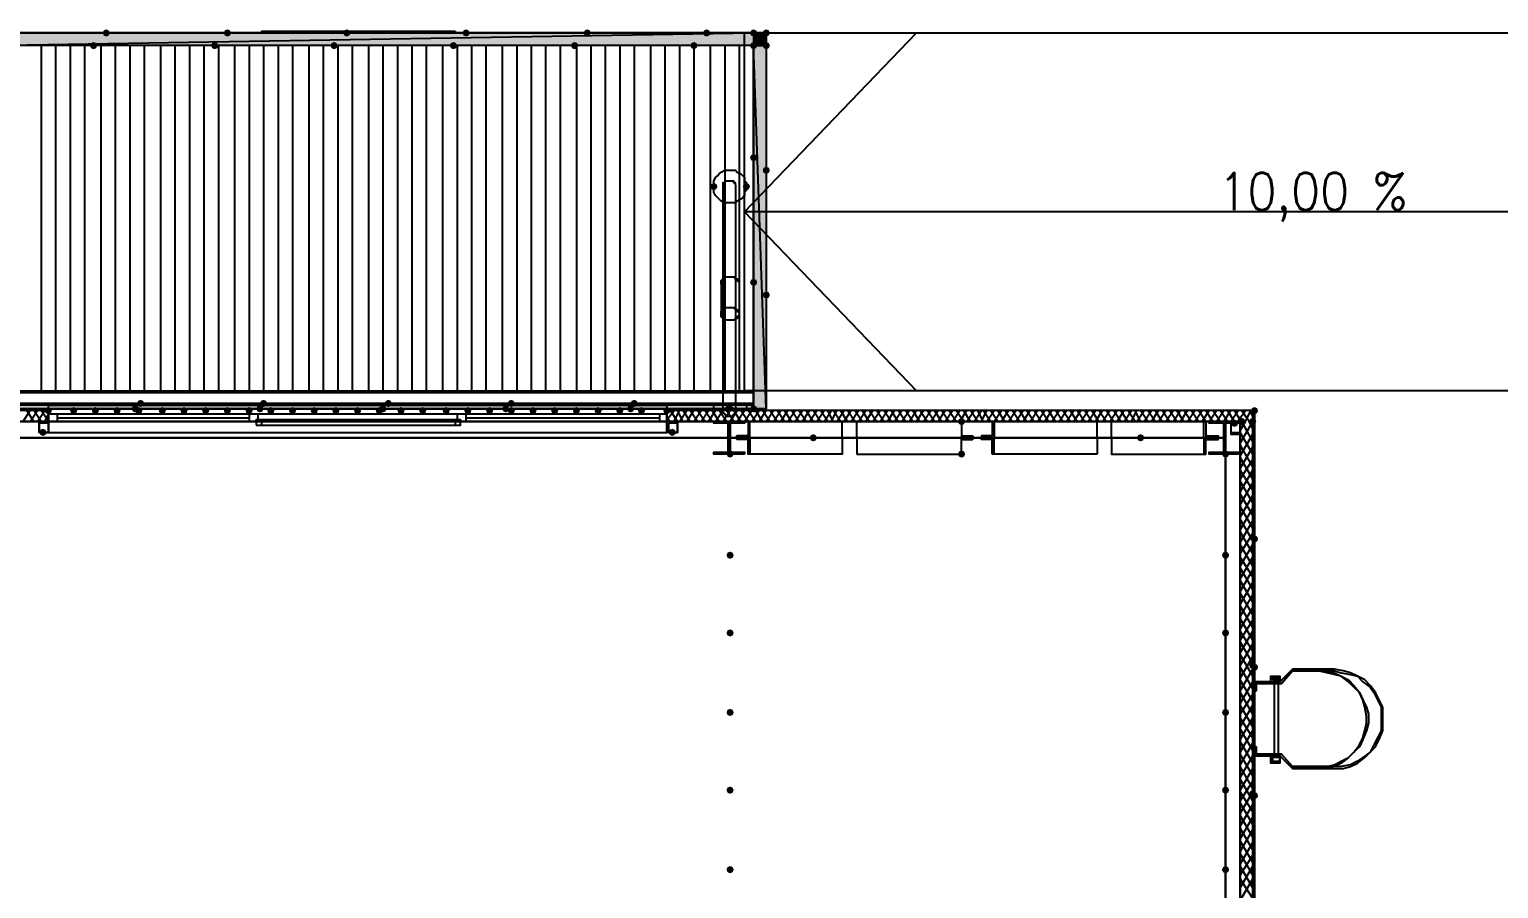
# Model space of a CAD drawing. Header units: millimetres. Extents: x 0 to 420, y 0 to 297.
# Drawn here: x 365.02 to 399.41, y 209.87 to 230 of the extents above; entities that cross this region are included whole.
import ezdxf

# ---------------------------------------------------------------- set-up
doc = ezdxf.new("R2010")
doc.units = ezdxf.units.MM
doc.layers.get('0').update_dxf_attribs({"linetype": 'CONTINUOUS'})
doc.styles.get("Standard").update_dxf_attribs({"font": 'STANDARD'})

msp = doc.modelspace()

# ---------------------------------------------------------------- hatches: boundary and pattern name
at = {"true_color": 0x000007}
h = msp.add_hatch(color=0, dxfattribs=at)
h.paths.add_polyline_path([(381.973667, 229.616), (364.024333, 229.616), (381.973667, 229.912333)], flags=0)
h.paths.add_polyline_path([(364.024333, 229.616), (381.973667, 229.912333), (364.024333, 229.912333)], flags=0)
at = {"true_color": 0x0000fe}
for points in [[(366.903, 229.912333), (366.878129, 229.852537), (366.818333, 229.827667), (366.758537, 229.852537), (366.733667, 229.912333), (366.758537, 229.972129), (366.818333, 229.997), (366.878129, 229.972129)], [(369.739333, 229.912333), (369.714462, 229.852537), (369.654667, 229.827667), (369.594871, 229.852537), (369.57, 229.912333), (369.594871, 229.972129), (369.654667, 229.997), (369.714462, 229.972129)], [(372.533333, 229.912333), (372.508462, 229.852537), (372.448667, 229.827667), (372.388871, 229.852537), (372.364, 229.912333), (372.388871, 229.972129), (372.448667, 229.997), (372.508462, 229.972129)], [(375.327333, 229.912333), (375.302462, 229.852537), (375.242667, 229.827667), (375.182871, 229.852537), (375.158, 229.912333), (375.182871, 229.972129), (375.242667, 229.997), (375.302462, 229.972129)], [(378.163667, 229.912333), (378.138796, 229.852537), (378.079, 229.827667), (378.019204, 229.852537), (377.994333, 229.912333), (378.019204, 229.972129), (378.079, 229.997), (378.138796, 229.972129)], [(380.957667, 229.912333), (380.932796, 229.852537), (380.873, 229.827667), (380.813204, 229.852537), (380.788333, 229.912333), (380.813204, 229.972129), (380.873, 229.997), (380.932796, 229.972129)], [(382.058333, 229.912333), (382.033462, 229.852537), (381.973667, 229.827667), (381.913871, 229.852537), (381.889, 229.912333), (381.913871, 229.972129), (381.973667, 229.997), (382.033462, 229.972129)], [(382.354667, 229.912333), (382.329796, 229.852537), (382.27, 229.827667), (382.210204, 229.852537), (382.185333, 229.912333), (382.210204, 229.972129), (382.27, 229.997), (382.329796, 229.972129)], [(382.354667, 229.912333), (382.329796, 229.852537), (382.27, 229.827667), (382.210204, 229.852537), (382.185333, 229.912333), (382.210204, 229.972129), (382.27, 229.997), (382.329796, 229.972129)], [(366.606667, 229.616), (366.581796, 229.556204), (366.522, 229.531333), (366.462204, 229.556204), (366.437333, 229.616), (366.462204, 229.675796), (366.522, 229.700667), (366.581796, 229.675796)], [(369.443, 229.616), (369.418129, 229.556204), (369.358333, 229.531333), (369.298537, 229.556204), (369.273667, 229.616), (369.298537, 229.675796), (369.358333, 229.700667), (369.418129, 229.675796)], [(372.237, 229.616), (372.212129, 229.556204), (372.152333, 229.531333), (372.092538, 229.556204), (372.067667, 229.616), (372.092537, 229.675796), (372.152333, 229.700667), (372.212129, 229.675796)], [(375.031, 229.616), (375.006129, 229.556204), (374.946333, 229.531333), (374.886537, 229.556204), (374.861667, 229.616), (374.886537, 229.675796), (374.946333, 229.700667), (375.006129, 229.675796)], [(377.867333, 229.616), (377.842462, 229.556204), (377.782667, 229.531333), (377.722871, 229.556204), (377.698, 229.616), (377.722871, 229.675796), (377.782667, 229.700667), (377.842462, 229.675796)], [(380.661333, 229.616), (380.636462, 229.556204), (380.576667, 229.531333), (380.516871, 229.556204), (380.492, 229.616), (380.516871, 229.675796), (380.576667, 229.700667), (380.636462, 229.675796)], [(382.058333, 229.616), (382.033462, 229.556204), (381.973667, 229.531333), (381.913871, 229.556204), (381.889, 229.616), (381.913871, 229.675796), (381.973667, 229.700667), (382.033462, 229.675796)], [(382.058333, 229.616), (382.033462, 229.556204), (381.973667, 229.531333), (381.913871, 229.556204), (381.889, 229.616), (381.913871, 229.675796), (381.973667, 229.700667), (382.033462, 229.675796)], [(382.058333, 229.616), (382.033462, 229.556204), (381.973667, 229.531333), (381.913871, 229.556204), (381.889, 229.616), (381.913871, 229.675796), (381.973667, 229.700667), (382.033462, 229.675796)], [(382.354667, 229.616), (382.329796, 229.556204), (382.27, 229.531333), (382.210204, 229.556204), (382.185333, 229.616), (382.210204, 229.675796), (382.27, 229.700667), (382.329796, 229.675796)], [(382.354667, 229.616), (382.329796, 229.556204), (382.27, 229.531333), (382.210204, 229.556204), (382.185333, 229.616), (382.210204, 229.675796), (382.27, 229.700667), (382.329796, 229.675796)], [(382.354667, 229.616), (382.329796, 229.556204), (382.27, 229.531333), (382.210204, 229.556204), (382.185333, 229.616), (382.210204, 229.675796), (382.27, 229.700667), (382.329796, 229.675796)], [(382.058333, 226.991333), (382.033462, 226.931537), (381.973667, 226.906667), (381.913871, 226.931537), (381.889, 226.991333), (381.913871, 227.051129), (381.973667, 227.076), (382.033462, 227.051129)], [(382.354667, 226.695), (382.329796, 226.635204), (382.27, 226.610333), (382.210204, 226.635204), (382.185333, 226.695), (382.210204, 226.754796), (382.27, 226.779667), (382.329796, 226.754796)], [(382.058333, 224.070333), (382.033462, 224.010537), (381.973667, 223.985667), (381.913871, 224.010537), (381.889, 224.070333), (381.913871, 224.130129), (381.973667, 224.155), (382.033462, 224.130129)], [(382.354667, 223.774), (382.329796, 223.714204), (382.27, 223.689333), (382.210204, 223.714204), (382.185333, 223.774), (382.210204, 223.833796), (382.27, 223.858667), (382.329796, 223.833796)], [(367.580333, 221.107), (367.555462, 221.047204), (367.495667, 221.022333), (367.435871, 221.047204), (367.411, 221.107), (367.435871, 221.166796), (367.495667, 221.191667), (367.555462, 221.166796)], [(367.580333, 221.107), (367.555462, 221.047204), (367.495667, 221.022333), (367.435871, 221.047204), (367.411, 221.107), (367.435871, 221.166796), (367.495667, 221.191667), (367.555462, 221.166796)], [(367.580333, 221.107), (367.555462, 221.047204), (367.495667, 221.022333), (367.435871, 221.047204), (367.411, 221.107), (367.435871, 221.166796), (367.495667, 221.191667), (367.555462, 221.166796)], [(367.707333, 221.234), (367.682462, 221.174204), (367.622667, 221.149333), (367.562871, 221.174204), (367.538, 221.234), (367.562871, 221.293796), (367.622667, 221.318667), (367.682462, 221.293796)], [(370.501333, 221.107), (370.476462, 221.047204), (370.416667, 221.022333), (370.356871, 221.047204), (370.332, 221.107), (370.356871, 221.166796), (370.416667, 221.191667), (370.476462, 221.166796)], [(370.501333, 221.107), (370.476462, 221.047204), (370.416667, 221.022333), (370.356871, 221.047204), (370.332, 221.107), (370.356871, 221.166796), (370.416667, 221.191667), (370.476462, 221.166796)], [(370.501333, 221.107), (370.476462, 221.047204), (370.416667, 221.022333), (370.356871, 221.047204), (370.332, 221.107), (370.356871, 221.166796), (370.416667, 221.191667), (370.476462, 221.166796)], [(370.586, 221.234), (370.561129, 221.174204), (370.501333, 221.149333), (370.441537, 221.174204), (370.416667, 221.234), (370.441537, 221.293796), (370.501333, 221.318667), (370.561129, 221.293796)], [(373.38, 221.107), (373.355129, 221.047204), (373.295333, 221.022333), (373.235537, 221.047204), (373.210667, 221.107), (373.235537, 221.166796), (373.295333, 221.191667), (373.355129, 221.166796)], [(373.38, 221.107), (373.355129, 221.047204), (373.295333, 221.022333), (373.235537, 221.047204), (373.210667, 221.107), (373.235537, 221.166796), (373.295333, 221.191667), (373.355129, 221.166796)], [(373.38, 221.107), (373.355129, 221.047204), (373.295333, 221.022333), (373.235537, 221.047204), (373.210667, 221.107), (373.235537, 221.166796), (373.295333, 221.191667), (373.355129, 221.166796)], [(373.507, 221.234), (373.482129, 221.174204), (373.422333, 221.149333), (373.362538, 221.174204), (373.337667, 221.234), (373.362537, 221.293796), (373.422333, 221.318667), (373.482129, 221.293796)], [(376.258667, 221.107), (376.233796, 221.047204), (376.174, 221.022333), (376.114204, 221.047204), (376.089333, 221.107), (376.114204, 221.166796), (376.174, 221.191667), (376.233796, 221.166796)], [(376.258667, 221.107), (376.233796, 221.047204), (376.174, 221.022333), (376.114204, 221.047204), (376.089333, 221.107), (376.114204, 221.166796), (376.174, 221.191667), (376.233796, 221.166796)], [(376.258667, 221.107), (376.233796, 221.047204), (376.174, 221.022333), (376.114204, 221.047204), (376.089333, 221.107), (376.114204, 221.166796), (376.174, 221.191667), (376.233796, 221.166796)], [(376.385667, 221.234), (376.360796, 221.174204), (376.301, 221.149333), (376.241204, 221.174204), (376.216333, 221.234), (376.241204, 221.293796), (376.301, 221.318667), (376.360796, 221.293796)], [(379.179667, 221.107), (379.154796, 221.047204), (379.095, 221.022333), (379.035204, 221.047204), (379.010333, 221.107), (379.035204, 221.166796), (379.095, 221.191667), (379.154796, 221.166796)], [(379.179667, 221.107), (379.154796, 221.047204), (379.095, 221.022333), (379.035204, 221.047204), (379.010333, 221.107), (379.035204, 221.166796), (379.095, 221.191667), (379.154796, 221.166796)], [(379.179667, 221.107), (379.154796, 221.047204), (379.095, 221.022333), (379.035204, 221.047204), (379.010333, 221.107), (379.035204, 221.166796), (379.095, 221.191667), (379.154796, 221.166796)], [(379.264333, 221.234), (379.239462, 221.174204), (379.179667, 221.149333), (379.119871, 221.174204), (379.095, 221.234), (379.119871, 221.293796), (379.179667, 221.318667), (379.239462, 221.293796)], [(382.058333, 221.107), (382.033462, 221.047204), (381.973667, 221.022333), (381.913871, 221.047204), (381.889, 221.107), (381.913871, 221.166796), (381.973667, 221.191667), (382.033462, 221.166796)], [(382.058333, 221.107), (382.033462, 221.047204), (381.973667, 221.022333), (381.913871, 221.047204), (381.889, 221.107), (381.913871, 221.166796), (381.973667, 221.191667), (382.033462, 221.166796)], [(382.058333, 221.107), (382.033462, 221.047204), (381.973667, 221.022333), (381.913871, 221.047204), (381.889, 221.107), (381.913871, 221.166796), (381.973667, 221.191667), (382.033462, 221.166796)], [(382.058333, 221.107), (382.033462, 221.047204), (381.973667, 221.022333), (381.913871, 221.047204), (381.889, 221.107), (381.913871, 221.166796), (381.973667, 221.191667), (382.033462, 221.166796)], [(393.784667, 221.064667), (393.759796, 221.004871), (393.7, 220.98), (393.640204, 221.004871), (393.615333, 221.064667), (393.640204, 221.124462), (393.7, 221.149333), (393.759796, 221.124463)], [(393.742333, 218.101333), (393.717462, 218.041537), (393.657667, 218.016667), (393.597871, 218.041537), (393.573, 218.101333), (393.597871, 218.161129), (393.657667, 218.186), (393.717462, 218.161129)], [(393.784667, 218.059), (393.759796, 217.999204), (393.7, 217.974333), (393.640204, 217.999204), (393.615333, 218.059), (393.640204, 218.118796), (393.7, 218.143667), (393.759796, 218.118796)], [(393.742333, 215.095667), (393.717462, 215.035871), (393.657667, 215.011), (393.597871, 215.035871), (393.573, 215.095667), (393.597871, 215.155462), (393.657667, 215.180333), (393.717462, 215.155463)], [(393.784667, 215.053333), (393.759796, 214.993538), (393.7, 214.968667), (393.640204, 214.993538), (393.615333, 215.053333), (393.640204, 215.113129), (393.7, 215.138), (393.759796, 215.113129)], [(393.742333, 212.09), (393.717462, 212.030204), (393.657667, 212.005333), (393.597871, 212.030204), (393.573, 212.09), (393.597871, 212.149796), (393.657667, 212.174667), (393.717462, 212.149796)], [(393.784667, 212.047667), (393.759796, 211.987871), (393.7, 211.963), (393.640204, 211.987871), (393.615333, 212.047667), (393.640204, 212.107462), (393.7, 212.132333), (393.759796, 212.107463)]]:
    msp.add_hatch(color=0, dxfattribs=at).paths.add_polyline_path(points, flags=0)
at = {"true_color": 0x000007}
for points in [[(381.973667, 229.616), (382.27, 229.616), (382.27, 229.912333)], [(381.973667, 229.912333), (381.973667, 229.616), (382.27, 229.912333)], [(381.127, 226.314), (381.102129, 226.254204), (381.042333, 226.229333), (380.982538, 226.254204), (380.957667, 226.314), (380.982537, 226.373796), (381.042333, 226.398667), (381.102129, 226.373796)], [(381.889, 226.314), (381.864129, 226.254204), (381.804333, 226.229333), (381.744537, 226.254204), (381.719667, 226.314), (381.744537, 226.373796), (381.804333, 226.398667), (381.864129, 226.373796)], [(365.548333, 221.064667), (365.523462, 221.004871), (365.463667, 220.98), (365.403871, 221.004871), (365.379, 221.064667), (365.403871, 221.124462), (365.463667, 221.149333), (365.523462, 221.124463)], [(366.141, 221.064667), (366.116129, 221.004871), (366.056333, 220.98), (365.996537, 221.004871), (365.971667, 221.064667), (365.996537, 221.124462), (366.056333, 221.149333), (366.116129, 221.124463)], [(366.649, 221.064667), (366.624129, 221.004871), (366.564333, 220.98), (366.504537, 221.004871), (366.479667, 221.064667), (366.504537, 221.124462), (366.564333, 221.149333), (366.624129, 221.124463)], [(367.157, 221.064667), (367.132129, 221.004871), (367.072333, 220.98), (367.012538, 221.004871), (366.987667, 221.064667), (367.012537, 221.124462), (367.072333, 221.149333), (367.132129, 221.124463)], [(367.665, 221.064667), (367.640129, 221.004871), (367.580333, 220.98), (367.520538, 221.004871), (367.495667, 221.064667), (367.520537, 221.124462), (367.580333, 221.149333), (367.640129, 221.124463)], [(368.215333, 221.064667), (368.190462, 221.004871), (368.130667, 220.98), (368.070871, 221.004871), (368.046, 221.064667), (368.070871, 221.124462), (368.130667, 221.149333), (368.190462, 221.124463)], [(368.723333, 221.064667), (368.698463, 221.004871), (368.638667, 220.98), (368.578871, 221.004871), (368.554, 221.064667), (368.578871, 221.124462), (368.638667, 221.149333), (368.698462, 221.124463)], [(369.231333, 221.064667), (369.206462, 221.004871), (369.146667, 220.98), (369.086871, 221.004871), (369.062, 221.064667), (369.086871, 221.124462), (369.146667, 221.149333), (369.206462, 221.124463)], [(369.739333, 221.064667), (369.714462, 221.004871), (369.654667, 220.98), (369.594871, 221.004871), (369.57, 221.064667), (369.594871, 221.124462), (369.654667, 221.149333), (369.714462, 221.124463)], [(370.247333, 221.064667), (370.222462, 221.004871), (370.162667, 220.98), (370.102871, 221.004871), (370.078, 221.064667), (370.102871, 221.124462), (370.162667, 221.149333), (370.222462, 221.124463)], [(370.755333, 221.064667), (370.730462, 221.004871), (370.670667, 220.98), (370.610871, 221.004871), (370.586, 221.064667), (370.610871, 221.124462), (370.670667, 221.149333), (370.730462, 221.124463)], [(371.263333, 221.064667), (371.238462, 221.004871), (371.178667, 220.98), (371.118871, 221.004871), (371.094, 221.064667), (371.118871, 221.124462), (371.178667, 221.149333), (371.238462, 221.124463)], [(371.771333, 221.064667), (371.746463, 221.004871), (371.686667, 220.98), (371.626871, 221.004871), (371.602, 221.064667), (371.626871, 221.124462), (371.686667, 221.149333), (371.746462, 221.124463)], [(372.279333, 221.064667), (372.254462, 221.004871), (372.194667, 220.98), (372.134871, 221.004871), (372.11, 221.064667), (372.134871, 221.124462), (372.194667, 221.149333), (372.254462, 221.124463)], [(372.787333, 221.064667), (372.762462, 221.004871), (372.702667, 220.98), (372.642871, 221.004871), (372.618, 221.064667), (372.642871, 221.124462), (372.702667, 221.149333), (372.762462, 221.124463)], [(373.295333, 221.064667), (373.270463, 221.004871), (373.210667, 220.98), (373.150871, 221.004871), (373.126, 221.064667), (373.150871, 221.124462), (373.210667, 221.149333), (373.270462, 221.124463)], [(373.803333, 221.064667), (373.778462, 221.004871), (373.718667, 220.98), (373.658871, 221.004871), (373.634, 221.064667), (373.658871, 221.124462), (373.718667, 221.149333), (373.778462, 221.124463)], [(374.311333, 221.064667), (374.286462, 221.004871), (374.226667, 220.98), (374.166871, 221.004871), (374.142, 221.064667), (374.166871, 221.124462), (374.226667, 221.149333), (374.286462, 221.124463)], [(374.861667, 221.064667), (374.836796, 221.004871), (374.777, 220.98), (374.717204, 221.004871), (374.692333, 221.064667), (374.717204, 221.124462), (374.777, 221.149333), (374.836796, 221.124463)], [(375.369667, 221.064667), (375.344796, 221.004871), (375.285, 220.98), (375.225204, 221.004871), (375.200333, 221.064667), (375.225204, 221.124462), (375.285, 221.149333), (375.344796, 221.124463)], [(375.877667, 221.064667), (375.852796, 221.004871), (375.793, 220.98), (375.733204, 221.004871), (375.708333, 221.064667), (375.733204, 221.124462), (375.793, 221.149333), (375.852796, 221.124463)], [(376.385667, 221.064667), (376.360796, 221.004871), (376.301, 220.98), (376.241204, 221.004871), (376.216333, 221.064667), (376.241204, 221.124462), (376.301, 221.149333), (376.360796, 221.124463)], [(376.893667, 221.064667), (376.868796, 221.004871), (376.809, 220.98), (376.749204, 221.004871), (376.724333, 221.064667), (376.749204, 221.124462), (376.809, 221.149333), (376.868796, 221.124463)], [(377.401667, 221.064667), (377.376796, 221.004871), (377.317, 220.98), (377.257204, 221.004871), (377.232333, 221.064667), (377.257204, 221.124462), (377.317, 221.149333), (377.376796, 221.124463)], [(377.909667, 221.064667), (377.884796, 221.004871), (377.825, 220.98), (377.765204, 221.004871), (377.740333, 221.064667), (377.765204, 221.124462), (377.825, 221.149333), (377.884796, 221.124463)], [(378.417667, 221.064667), (378.392796, 221.004871), (378.333, 220.98), (378.273204, 221.004871), (378.248333, 221.064667), (378.273204, 221.124462), (378.333, 221.149333), (378.392796, 221.124463)], [(378.925667, 221.064667), (378.900796, 221.004871), (378.841, 220.98), (378.781204, 221.004871), (378.756333, 221.064667), (378.781204, 221.124462), (378.841, 221.149333), (378.900796, 221.124463)], [(379.433667, 221.064667), (379.408796, 221.004871), (379.349, 220.98), (379.289204, 221.004871), (379.264333, 221.064667), (379.289204, 221.124462), (379.349, 221.149333), (379.408796, 221.124463)], [(380.026333, 221.064667), (380.001463, 221.004871), (379.941667, 220.98), (379.881871, 221.004871), (379.857, 221.064667), (379.881871, 221.124462), (379.941667, 221.149333), (380.001462, 221.124463)], [(386.926667, 220.810667), (386.901796, 220.750871), (386.842, 220.726), (386.782204, 220.750871), (386.757333, 220.810667), (386.782204, 220.870462), (386.842, 220.895333), (386.901796, 220.870463)], [(393.319, 220.768333), (393.294129, 220.708537), (393.234333, 220.683667), (393.174537, 220.708537), (393.149667, 220.768333), (393.174537, 220.828129), (393.234333, 220.853), (393.294129, 220.828129)], [(393.488333, 220.810667), (393.463462, 220.750871), (393.403667, 220.726), (393.343871, 220.750871), (393.319, 220.810667), (393.343871, 220.870462), (393.403667, 220.895333), (393.463462, 220.870463)], [(393.742333, 220.810667), (393.717462, 220.750871), (393.657667, 220.726), (393.597871, 220.750871), (393.573, 220.810667), (393.597871, 220.870462), (393.657667, 220.895333), (393.717462, 220.870463)], [(365.421333, 220.556667), (365.396462, 220.496871), (365.336667, 220.472), (365.276871, 220.496871), (365.252, 220.556667), (365.276871, 220.616462), (365.336667, 220.641333), (365.396462, 220.616463)], [(380.153333, 220.556667), (380.128462, 220.496871), (380.068667, 220.472), (380.008871, 220.496871), (379.984, 220.556667), (380.008871, 220.616462), (380.068667, 220.641333), (380.128462, 220.616463)], [(383.455333, 220.429667), (383.430462, 220.369871), (383.370667, 220.345), (383.310871, 220.369871), (383.286, 220.429667), (383.310871, 220.489462), (383.370667, 220.514333), (383.430462, 220.489463)], [(391.117667, 220.429667), (391.092796, 220.369871), (391.033, 220.345), (390.973204, 220.369871), (390.948333, 220.429667), (390.973204, 220.489462), (391.033, 220.514333), (391.092796, 220.489463)], [(381.508, 220.048667), (381.483129, 219.988871), (381.423333, 219.964), (381.363538, 219.988871), (381.338667, 220.048667), (381.363537, 220.108462), (381.423333, 220.133333), (381.483129, 220.108463)], [(386.926667, 220.048667), (386.901796, 219.988871), (386.842, 219.964), (386.782204, 219.988871), (386.757333, 220.048667), (386.782204, 220.108462), (386.842, 220.133333), (386.901796, 220.108463)], [(393.107333, 220.048667), (393.082462, 219.988871), (393.022667, 219.964), (392.962871, 219.988871), (392.938, 220.048667), (392.962871, 220.108462), (393.022667, 220.133333), (393.082462, 220.108463)], [(381.508, 217.678), (381.483129, 217.618204), (381.423333, 217.593333), (381.363538, 217.618204), (381.338667, 217.678), (381.363537, 217.737796), (381.423333, 217.762667), (381.483129, 217.737796)], [(393.107333, 217.678), (393.082462, 217.618204), (393.022667, 217.593333), (392.962871, 217.618204), (392.938, 217.678), (392.962871, 217.737796), (393.022667, 217.762667), (393.082462, 217.737796)], [(381.508, 215.857667), (381.483129, 215.797871), (381.423333, 215.773), (381.363538, 215.797871), (381.338667, 215.857667), (381.363537, 215.917462), (381.423333, 215.942333), (381.483129, 215.917463)], [(393.107333, 215.857667), (393.082462, 215.797871), (393.022667, 215.773), (392.962871, 215.797871), (392.938, 215.857667), (392.962871, 215.917462), (393.022667, 215.942333), (393.082462, 215.917463)], [(381.508, 213.995), (381.483129, 213.935204), (381.423333, 213.910333), (381.363538, 213.935204), (381.338667, 213.995), (381.363537, 214.054796), (381.423333, 214.079667), (381.483129, 214.054796)], [(393.107333, 213.995), (393.082462, 213.935204), (393.022667, 213.910333), (392.962871, 213.935204), (392.938, 213.995), (392.962871, 214.054796), (393.022667, 214.079667), (393.082462, 214.054796)], [(381.508, 212.174667), (381.483129, 212.114871), (381.423333, 212.09), (381.363538, 212.114871), (381.338667, 212.174667), (381.363537, 212.234462), (381.423333, 212.259333), (381.483129, 212.234463)], [(393.107333, 212.174667), (393.082462, 212.114871), (393.022667, 212.09), (392.962871, 212.114871), (392.938, 212.174667), (392.962871, 212.234462), (393.022667, 212.259333), (393.082462, 212.234463)], [(381.508, 210.312), (381.483129, 210.252204), (381.423333, 210.227333), (381.363538, 210.252204), (381.338667, 210.312), (381.363537, 210.371796), (381.423333, 210.396667), (381.483129, 210.371796)], [(393.107333, 210.312), (393.082462, 210.252204), (393.022667, 210.227333), (392.962871, 210.252204), (392.938, 210.312), (392.962871, 210.371796), (393.022667, 210.396667), (393.082462, 210.371796)]]:
    msp.add_hatch(color=0, dxfattribs=at).paths.add_polyline_path(points, flags=0)
h = msp.add_hatch(color=0, dxfattribs=at)
h.paths.add_polyline_path([(382.27, 229.616), (382.27, 221.107), (381.973667, 229.616)], flags=0)
h.paths.add_polyline_path([(382.27, 221.107), (381.973667, 229.616), (381.973667, 221.107)], flags=0)
h = msp.add_hatch(color=0, dxfattribs=at)
h.paths.add_polyline_path([(119.972667, 221.234), (381.973667, 221.234), (119.972667, 221.107)], flags=0)
h.paths.add_polyline_path([(381.973667, 221.234), (119.972667, 221.107), (381.973667, 221.107)], flags=0)
h = msp.add_hatch(color=0, dxfattribs=at)
h.paths.add_polyline_path([(393.7, 221.107), (393.657667, 221.107), (393.7, 203.030667)], flags=0)
h.paths.add_polyline_path([(393.657667, 221.107), (393.7, 203.030667), (393.657667, 203.030667)], flags=0)

# ---------------------------------------------------------------- linework, layer by layer
at = {"color": 0, "true_color": 0x000007}
for points in [[(381.973667, 229.912333), (364.024333, 229.912333)], [(370.459, 229.912333), (370.459, 229.954667), (374.988667, 229.954667)], [(407.881667, 221.530333), (381.762, 221.530333), (381.762, 229.912333), (407.881667, 229.912333)], [(381.762, 225.721333), (385.783667, 229.912333)], [(381.973667, 229.616), (381.973667, 221.107)], [(381.042333, 226.314), (381.042333, 226.398667), (381.042333, 226.441), (381.084667, 226.525667), (381.127, 226.568), (381.169333, 226.610333), (381.211667, 226.652667), (381.296333, 226.695), (381.338667, 226.695), (381.423333, 226.695), (381.465667, 226.695), (381.550333, 226.695), (381.592667, 226.652667), (381.677333, 226.610333), (381.719667, 226.568), (381.762, 226.525667), (381.762, 226.441), (381.804333, 226.398667), (381.804333, 226.314)], [(381.550333, 226.356333), (381.550333, 226.398667), (381.508, 226.398667), (381.508, 226.441), (381.465667, 226.441), (381.423333, 226.441), (381.381, 226.441), (381.338667, 226.441), (381.296333, 226.441), (381.296333, 226.398667), (381.254, 226.398667), (381.254, 226.356333)], [(381.254, 226.356333), (381.254, 221.022333)], [(381.550333, 226.356333), (381.550333, 221.022333)], [(407.881667, 225.721333), (381.762, 225.721333), (385.783667, 221.530333)], [(381.211667, 224.028), (381.211667, 224.070333), (381.211667, 224.112667), (381.254, 224.155), (381.296333, 224.197333), (381.338667, 224.197333), (381.381, 224.197333), (381.423333, 224.197333), (381.465667, 224.197333), (381.508, 224.197333), (381.550333, 224.155), (381.592667, 224.155), (381.592667, 224.112667), (381.635, 224.070333), (381.635, 224.028)], [(381.211667, 224.028), (381.211667, 223.308333)], [(381.635, 224.028), (381.635, 223.308333)], [(365.463667, 221.064667), (365.463667, 221.191667), (379.941667, 221.191667), (379.941667, 221.064667)], [(381.804333, 221.191667), (381.762, 221.191667), (381.719667, 221.191667), (381.677333, 221.191667), (381.592667, 221.191667), (381.550333, 221.191667), (381.465667, 221.191667), (381.423333, 221.191667), (381.338667, 221.191667), (381.296333, 221.191667), (381.211667, 221.191667), (381.169333, 221.191667), (381.127, 221.191667), (381.084667, 221.191667), (381.042333, 221.191667)], [(381.804333, 221.191667), (381.804333, 221.064667), (381.762, 221.064667), (381.719667, 221.064667), (381.677333, 221.064667), (381.592667, 221.064667), (381.550333, 221.064667), (381.465667, 221.064667), (381.423333, 221.064667), (381.338667, 221.064667), (381.296333, 221.064667), (381.211667, 221.064667), (381.169333, 221.064667), (381.127, 221.064667), (381.084667, 221.064667), (381.042333, 221.064667), (381.042333, 221.191667)], [(119.972667, 221.107), (381.973667, 221.107), (119.972667, 221.107), (381.973667, 221.107)], [(119.972667, 221.107), (381.973667, 221.107)], [(119.972667, 221.107), (381.973667, 221.107)], [(365.463667, 221.064667), (362.585, 221.064667)], [(364.871, 220.810667), (365.040333, 221.064667)], [(365.125, 220.810667), (364.955667, 221.064667)], [(365.040333, 220.810667), (365.209667, 221.064667)], [(365.294333, 220.810667), (365.125, 221.064667)], [(365.209667, 220.810667), (365.379, 221.064667)], [(365.463667, 220.810667), (365.294333, 221.064667)], [(365.379, 220.810667), (365.463667, 220.98)], [(365.463667, 221.064667), (365.463667, 220.98), (365.463667, 220.810667)], [(365.463667, 221.064667), (365.463667, 220.98)], [(365.463667, 220.810667), (365.675333, 220.810667), (365.675333, 220.98), (365.463667, 220.98)], [(370.162667, 220.98), (365.675333, 220.98)], [(365.675333, 220.895333), (370.162667, 220.895333)], [(370.289667, 220.98), (370.162667, 220.98), (370.162667, 220.810667), (370.289667, 220.810667)], [(370.289667, 220.810667), (370.332, 220.810667), (370.332, 220.853), (370.374333, 220.853), (370.374333, 220.98), (370.289667, 220.98)], [(375.031, 220.98), (370.374333, 220.98)], [(374.988667, 220.853), (370.459, 220.853)], [(375.158, 220.98), (375.031, 220.98), (375.031, 220.853), (375.115667, 220.853), (375.115667, 220.810667), (375.158, 220.810667)], [(375.158, 220.810667), (375.242667, 220.810667), (375.242667, 220.98), (375.158, 220.98)], [(379.772333, 220.98), (375.242667, 220.98)], [(375.242667, 220.895333), (379.772333, 220.895333)], [(379.941667, 220.98), (379.772333, 220.98), (379.772333, 220.810667), (379.941667, 220.810667)], [(379.941667, 220.853), (380.111, 221.064667)], [(379.941667, 221.064667), (379.941667, 220.98), (379.941667, 220.810667)], [(379.941667, 221.064667), (379.941667, 220.98)], [(393.361333, 221.064667), (379.941667, 221.064667)], [(380.026333, 220.810667), (379.941667, 220.895333)], [(380.195667, 220.810667), (380.026333, 221.064667)], [(380.111, 220.810667), (380.238, 221.064667)], [(380.322667, 220.810667), (380.195667, 221.064667)], [(380.238, 220.810667), (380.407333, 221.064667)], [(380.492, 220.810667), (380.322667, 221.064667)], [(380.407333, 220.810667), (380.576667, 221.064667)], [(380.661333, 220.810667), (380.492, 221.064667)], [(380.576667, 220.810667), (380.746, 221.064667)], [(380.830667, 220.810667), (380.661333, 221.064667)], [(380.746, 220.810667), (380.915333, 221.064667)], [(381, 220.810667), (380.830667, 221.064667)], [(380.915333, 220.810667), (381.084667, 221.064667)], [(381.169333, 220.810667), (381, 221.064667)], [(381.084667, 220.810667), (381.254, 221.064667)], [(381.338667, 220.810667), (381.169333, 221.064667)], [(381.254, 220.810667), (381.423333, 221.064667)], [(381.508, 220.810667), (381.338667, 221.064667)], [(381.423333, 220.810667), (381.592667, 221.064667)], [(381.677333, 220.810667), (381.508, 221.064667)], [(381.592667, 220.810667), (381.762, 221.064667)], [(381.846667, 220.810667), (381.677333, 221.064667)], [(381.762, 220.810667), (381.931333, 221.064667)], [(382.016, 220.810667), (381.846667, 221.064667)], [(381.931333, 220.810667), (382.100667, 221.064667)], [(382.185333, 220.810667), (382.016, 221.064667)], [(382.100667, 220.810667), (382.27, 221.064667)], [(382.354667, 220.810667), (382.185333, 221.064667)], [(382.27, 220.810667), (382.439333, 221.064667)], [(382.524, 220.810667), (382.354667, 221.064667)], [(382.439333, 220.810667), (382.608667, 221.064667)], [(382.693333, 220.810667), (382.524, 221.064667)], [(382.608667, 220.810667), (382.778, 221.064667)], [(382.862667, 220.810667), (382.693333, 221.064667)], [(382.778, 220.810667), (382.947333, 221.064667)], [(383.032, 220.810667), (382.862667, 221.064667)], [(382.947333, 220.810667), (383.116667, 221.064667)], [(383.201333, 220.810667), (383.032, 221.064667)], [(383.116667, 220.810667), (383.286, 221.064667)], [(383.370667, 220.810667), (383.201333, 221.064667)], [(383.286, 220.810667), (383.455333, 221.064667)], [(383.54, 220.810667), (383.370667, 221.064667)], [(383.455333, 220.810667), (383.624667, 221.064667)], [(383.709333, 220.810667), (383.54, 221.064667)], [(383.624667, 220.810667), (383.794, 221.064667)], [(383.836333, 220.810667), (383.709333, 221.064667)], [(383.794, 220.810667), (383.921, 221.064667)], [(384.005667, 220.810667), (383.836333, 221.064667)], [(383.921, 220.810667), (384.090333, 221.064667)], [(384.175, 220.810667), (384.005667, 221.064667)], [(384.090333, 220.810667), (384.259667, 221.064667)], [(384.344333, 220.810667), (384.175, 221.064667)], [(384.259667, 220.810667), (384.429, 221.064667)], [(384.513667, 220.810667), (384.344333, 221.064667)], [(384.429, 220.810667), (384.598333, 221.064667)], [(384.683, 220.810667), (384.513667, 221.064667)], [(384.598333, 220.810667), (384.767667, 221.064667)], [(384.852333, 220.810667), (384.683, 221.064667)], [(384.767667, 220.810667), (384.937, 221.064667)], [(385.021667, 220.810667), (384.852333, 221.064667)], [(384.937, 220.810667), (385.106333, 221.064667)], [(385.191, 220.810667), (385.021667, 221.064667)], [(385.106333, 220.810667), (385.275667, 221.064667)], [(385.360333, 220.810667), (385.191, 221.064667)], [(385.275667, 220.810667), (385.445, 221.064667)], [(385.529667, 220.810667), (385.360333, 221.064667)], [(385.445, 220.810667), (385.614333, 221.064667)], [(385.699, 220.810667), (385.529667, 221.064667)], [(385.614333, 220.810667), (385.783667, 221.064667)], [(385.868333, 220.810667), (385.699, 221.064667)], [(385.783667, 220.810667), (385.953, 221.064667)], [(386.037667, 220.810667), (385.868333, 221.064667)], [(385.953, 220.810667), (386.122333, 221.064667)], [(386.207, 220.810667), (386.037667, 221.064667)], [(386.122333, 220.810667), (386.291667, 221.064667)], [(386.376333, 220.810667), (386.207, 221.064667)], [(386.291667, 220.810667), (386.461, 221.064667)], [(386.545667, 220.810667), (386.376333, 221.064667)], [(386.461, 220.810667), (386.630333, 221.064667)], [(386.715, 220.810667), (386.545667, 221.064667)], [(386.630333, 220.810667), (386.799667, 221.064667)], [(386.884333, 220.810667), (386.715, 221.064667)], [(386.799667, 220.810667), (386.969, 221.064667)], [(387.053667, 220.810667), (386.884333, 221.064667)], [(386.969, 220.810667), (387.138333, 221.064667)], [(387.223, 220.810667), (387.053667, 221.064667)], [(387.138333, 220.810667), (387.307667, 221.064667)], [(387.35, 220.810667), (387.223, 221.064667)], [(387.307667, 220.810667), (387.434667, 221.064667)], [(387.519333, 220.810667), (387.35, 221.064667)], [(387.434667, 220.810667), (387.604, 221.064667)], [(387.688667, 220.810667), (387.519333, 221.064667)], [(387.604, 220.810667), (387.773333, 221.064667)], [(387.858, 220.810667), (387.688667, 221.064667)], [(387.773333, 220.810667), (387.942667, 221.064667)], [(388.027333, 220.810667), (387.858, 221.064667)], [(387.942667, 220.810667), (388.112, 221.064667)], [(388.196667, 220.810667), (388.027333, 221.064667)], [(388.112, 220.810667), (388.281333, 221.064667)], [(388.366, 220.810667), (388.196667, 221.064667)], [(388.281333, 220.810667), (388.450667, 221.064667)], [(388.535333, 220.810667), (388.366, 221.064667)], [(388.450667, 220.810667), (388.62, 221.064667)], [(388.704667, 220.810667), (388.535333, 221.064667)], [(388.62, 220.810667), (388.789333, 221.064667)], [(388.874, 220.810667), (388.704667, 221.064667)], [(388.789333, 220.810667), (388.958667, 221.064667)], [(389.043333, 220.810667), (388.874, 221.064667)], [(388.958667, 220.810667), (389.128, 221.064667)], [(389.212667, 220.810667), (389.043333, 221.064667)], [(389.128, 220.810667), (389.297333, 221.064667)], [(389.382, 220.810667), (389.212667, 221.064667)], [(389.297333, 220.810667), (389.466667, 221.064667)], [(389.551333, 220.810667), (389.382, 221.064667)], [(389.466667, 220.810667), (389.636, 221.064667)], [(389.720667, 220.810667), (389.551333, 221.064667)], [(389.636, 220.810667), (389.805333, 221.064667)], [(389.89, 220.810667), (389.720667, 221.064667)], [(389.805333, 220.810667), (389.974667, 221.064667)], [(390.059333, 220.810667), (389.89, 221.064667)], [(389.974667, 220.810667), (390.144, 221.064667)], [(390.228667, 220.810667), (390.059333, 221.064667)], [(390.144, 220.810667), (390.313333, 221.064667)], [(390.398, 220.810667), (390.228667, 221.064667)], [(390.313333, 220.810667), (390.482667, 221.064667)], [(390.567333, 220.810667), (390.398, 221.064667)], [(390.482667, 220.810667), (390.652, 221.064667)], [(390.736667, 220.810667), (390.567333, 221.064667)], [(390.652, 220.810667), (390.821333, 221.064667)], [(390.906, 220.810667), (390.736667, 221.064667)], [(390.821333, 220.810667), (390.948333, 221.064667)], [(391.033, 220.810667), (390.906, 221.064667)], [(390.948333, 220.810667), (391.117667, 221.064667)], [(391.202333, 220.810667), (391.033, 221.064667)], [(391.117667, 220.810667), (391.287, 221.064667)], [(391.371667, 220.810667), (391.202333, 221.064667)], [(391.287, 220.810667), (391.456333, 221.064667)], [(391.541, 220.810667), (391.371667, 221.064667)], [(391.456333, 220.810667), (391.625667, 221.064667)], [(391.710333, 220.810667), (391.541, 221.064667)], [(391.625667, 220.810667), (391.795, 221.064667)], [(391.879667, 220.810667), (391.710333, 221.064667)], [(391.795, 220.810667), (391.964333, 221.064667)], [(392.049, 220.810667), (391.879667, 221.064667)], [(391.964333, 220.810667), (392.133667, 221.064667)], [(392.218333, 220.810667), (392.049, 221.064667)], [(392.133667, 220.810667), (392.303, 221.064667)], [(392.387667, 220.810667), (392.218333, 221.064667)], [(392.303, 220.810667), (392.472333, 221.064667)], [(392.557, 220.810667), (392.387667, 221.064667)], [(392.472333, 220.810667), (392.641667, 221.064667)], [(392.726333, 220.810667), (392.557, 221.064667)], [(392.641667, 220.810667), (392.811, 221.064667)], [(392.895667, 220.810667), (392.726333, 221.064667)], [(392.811, 220.810667), (392.980333, 221.064667)], [(393.065, 220.810667), (392.895667, 221.064667)], [(392.980333, 220.810667), (393.149667, 221.064667)], [(393.234333, 220.810667), (393.065, 221.064667)], [(393.149667, 220.810667), (393.319, 221.064667)], [(393.361333, 220.853), (393.234333, 221.064667)], [(393.319, 220.810667), (393.361333, 220.895333)], [(393.361333, 220.895333), (393.488333, 221.064667)], [(393.657667, 221.064667), (393.361333, 221.064667)], [(393.403667, 220.810667), (393.361333, 220.853)], [(393.488333, 220.937667), (393.403667, 221.064667)], [(393.488333, 220.810667), (393.615333, 221.064667)], [(393.573, 220.810667), (393.488333, 220.937667)], [(393.615333, 221.022333), (393.573, 221.064667)], [(393.615333, 221.064667), (393.657667, 221.064667)], [(393.657667, 220.937667), (393.615333, 221.022333)], [(393.7, 221.064667), (393.7, 203.030667), (393.657667, 221.064667), (393.657667, 203.030667)], [(393.657667, 104.14), (393.657667, 221.064667)], [(362.585, 220.810667), (365.463667, 220.810667)], [(365.336667, 220.810667), (365.336667, 220.768333)], [(372.702667, 220.810667), (365.463667, 220.810667), (365.463667, 220.683667)], [(372.702667, 220.810667), (365.463667, 220.810667), (365.463667, 220.683667)], [(365.463667, 220.810667), (379.941667, 220.810667)], [(365.463667, 220.683667), (365.463667, 220.556667), (372.702667, 220.556667)], [(365.463667, 220.683667), (365.463667, 220.556667), (372.702667, 220.556667)], [(365.675333, 220.810667), (370.162667, 220.810667)], [(370.459, 220.810667), (374.988667, 220.810667)], [(370.459, 220.726), (374.988667, 220.726)], [(370.459, 220.726), (374.988667, 220.726)], [(379.941667, 220.683667), (379.941667, 220.810667), (372.702667, 220.810667)], [(379.941667, 220.683667), (379.941667, 220.810667), (372.702667, 220.810667)], [(372.702667, 220.556667), (379.941667, 220.556667), (379.941667, 220.683667)], [(372.702667, 220.556667), (379.941667, 220.556667), (379.941667, 220.683667)], [(375.242667, 220.810667), (379.772333, 220.810667)], [(379.941667, 220.810667), (393.361333, 220.810667)], [(380.068667, 220.810667), (380.068667, 220.768333)], [(381.042333, 220.768333), (381.042333, 220.810667)], [(381.254, 220.768333), (381.254, 220.810667)], [(381.423333, 220.048667), (381.423333, 220.810667)], [(381.889, 220.429667), (381.889, 220.810667), (381.846667, 220.810667), (381.846667, 220.768333), (381.846667, 220.514333), (381.846667, 220.472), (381.592667, 220.472), (381.550333, 220.429667), (381.889, 220.429667), (384.048, 220.429667), (384.048, 220.810667), (381.889, 220.810667)], [(381.592667, 220.768333), (381.592667, 220.810667)], [(381.762, 220.768333), (381.762, 220.810667)], [(386.842, 220.810667), (386.842, 220.768333), (386.842, 220.514333), (386.842, 220.472), (386.884333, 220.472), (387.096, 220.472), (387.138333, 220.429667)], [(387.561667, 220.810667), (387.561667, 220.768333), (387.561667, 220.514333), (387.561667, 220.472), (387.519333, 220.472), (387.307667, 220.472), (387.307667, 220.429667)], [(387.604, 220.810667), (387.561667, 220.810667)], [(392.514667, 220.429667), (392.514667, 220.810667), (392.557, 220.810667), (392.557, 220.768333), (392.557, 220.514333), (392.557, 220.472), (392.599333, 220.472), (392.811, 220.472), (392.853333, 220.472), (392.853333, 220.429667), (392.514667, 220.429667), (390.355667, 220.429667), (390.355667, 220.810667), (392.514667, 220.810667)], [(392.641667, 220.768333), (392.641667, 220.810667)], [(392.641667, 220.768333), (392.641667, 220.810667)], [(392.811, 220.768333), (392.811, 220.810667)], [(392.811, 220.768333), (392.811, 220.810667)], [(393.022667, 220.048667), (393.022667, 220.810667)], [(393.022667, 220.048667), (393.022667, 220.810667)], [(393.192, 220.768333), (393.192, 220.810667)], [(393.192, 220.768333), (393.192, 220.810667)], [(393.234333, 220.556667), (393.234333, 220.514333)], [(393.361333, 220.768333), (393.361333, 220.810667)], [(393.361333, 220.768333), (393.361333, 220.810667)], [(393.361333, 220.599), (393.488333, 220.810667)], [(393.361333, 220.302667), (393.657667, 220.810667)], [(393.361333, 220.810667), (393.361333, 186.309)], [(393.657667, 220.048667), (393.361333, 220.556667)], [(393.361333, 220.006333), (393.657667, 220.514333)], [(393.657667, 220.345), (393.403667, 220.810667)], [(393.657667, 220.641333), (393.573, 220.810667)], [(381.889, 220.429667), (381.889, 220.048667), (381.846667, 220.048667), (381.846667, 220.091), (381.846667, 220.345), (381.846667, 220.387333), (381.592667, 220.387333), (381.550333, 220.429667), (381.889, 220.429667), (384.048, 220.429667), (384.048, 220.048667), (381.889, 220.048667)], [(387.138333, 220.429667), (386.842, 220.429667)], [(386.842, 220.048667), (386.842, 220.091), (386.842, 220.345), (386.842, 220.387333), (386.884333, 220.387333), (387.096, 220.387333), (387.138333, 220.429667)], [(387.138333, 220.429667), (386.842, 220.429667)], [(387.307667, 220.429667), (387.604, 220.429667)], [(387.561667, 220.048667), (387.561667, 220.091), (387.561667, 220.345), (387.561667, 220.387333), (387.519333, 220.387333), (387.307667, 220.387333), (387.307667, 220.429667)], [(387.307667, 220.429667), (387.604, 220.429667)], [(392.514667, 220.429667), (392.514667, 220.048667), (392.557, 220.048667), (392.557, 220.091), (392.557, 220.345), (392.557, 220.387333), (392.599333, 220.387333), (392.811, 220.387333), (392.853333, 220.387333), (392.853333, 220.429667), (392.514667, 220.429667), (390.355667, 220.429667), (390.355667, 220.048667), (392.514667, 220.048667)], [(393.657667, 219.752333), (393.361333, 220.260333)], [(393.361333, 219.71), (393.657667, 220.218)], [(381.042333, 220.048667), (381.042333, 220.091)], [(381.254, 220.048667), (381.254, 220.091)], [(381.592667, 220.048667), (381.592667, 220.091)], [(381.762, 220.048667), (381.762, 220.091)], [(387.604, 220.048667), (387.561667, 220.048667)], [(392.641667, 220.048667), (392.641667, 220.091)], [(392.641667, 220.048667), (392.641667, 220.091)], [(392.811, 220.048667), (392.811, 220.091)], [(392.811, 220.048667), (392.811, 220.091)], [(393.192, 220.048667), (393.192, 220.091)], [(393.192, 220.048667), (393.192, 220.091)], [(393.361333, 220.048667), (393.361333, 220.091)], [(393.361333, 220.048667), (393.361333, 220.091)], [(393.657667, 219.456), (393.361333, 219.964)], [(393.361333, 219.456), (393.657667, 219.921667)], [(393.361333, 219.159667), (393.657667, 219.667667)], [(393.657667, 219.202), (393.361333, 219.667667)], [(393.657667, 218.905667), (393.361333, 219.413667)], [(393.361333, 218.863333), (393.657667, 219.371333)], [(393.657667, 218.609333), (393.361333, 219.117333)], [(393.361333, 218.567), (393.657667, 219.075)], [(393.657667, 218.313), (393.361333, 218.821)], [(393.361333, 218.270667), (393.657667, 218.778667)], [(393.657667, 218.016667), (393.361333, 218.524667)], [(393.361333, 217.974333), (393.657667, 218.482333)], [(393.657667, 217.720333), (393.361333, 218.228333)], [(393.361333, 217.720333), (393.657667, 218.186)], [(393.361333, 217.424), (393.657667, 217.932)], [(393.657667, 217.424), (393.361333, 217.932)], [(393.361333, 217.127667), (393.657667, 217.635667)], [(393.657667, 217.17), (393.361333, 217.635667)], [(393.657667, 216.873667), (393.361333, 217.381667)], [(393.361333, 216.831333), (393.657667, 217.339333)], [(393.657667, 216.577333), (393.361333, 217.085333)], [(393.361333, 216.535), (393.657667, 217.043)], [(393.657667, 216.281), (393.361333, 216.789)], [(393.361333, 216.238667), (393.657667, 216.746667)], [(393.657667, 215.984667), (393.361333, 216.492667)], [(393.361333, 215.942333), (393.657667, 216.450333)], [(393.657667, 215.688333), (393.361333, 216.196333)], [(393.361333, 215.688333), (393.657667, 216.154)], [(393.361333, 215.392), (393.657667, 215.9)], [(393.657667, 215.434333), (393.361333, 215.9)], [(393.657667, 215.138), (393.361333, 215.646)], [(393.361333, 215.095667), (393.657667, 215.603667)], [(393.657667, 214.841667), (393.361333, 215.349667)], [(393.361333, 214.799333), (393.657667, 215.307333)], [(393.657667, 214.545333), (393.361333, 215.053333)], [(393.361333, 214.503), (393.657667, 215.011)], [(393.657667, 214.249), (393.361333, 214.757)], [(393.361333, 214.206667), (393.657667, 214.714667)], [(393.657667, 213.952667), (393.361333, 214.460667)], [(393.361333, 213.952667), (393.657667, 214.418333)], [(393.361333, 213.656333), (393.657667, 214.164333)], [(393.657667, 213.656333), (393.361333, 214.164333)], [(393.361333, 213.36), (393.657667, 213.868)], [(393.657667, 213.402333), (393.361333, 213.868)], [(393.657667, 213.106), (393.361333, 213.614)], [(393.361333, 213.063667), (393.657667, 213.571667)], [(393.657667, 212.809667), (393.361333, 213.317667)], [(393.361333, 212.767333), (393.657667, 213.275333)], [(393.657667, 212.513333), (393.361333, 213.021333)], [(393.361333, 212.471), (393.657667, 212.979)], [(393.657667, 212.217), (393.361333, 212.725)], [(393.361333, 212.174667), (393.657667, 212.682667)], [(393.657667, 211.920667), (393.361333, 212.428667)], [(393.361333, 211.920667), (393.657667, 212.386333)], [(393.361333, 211.624333), (393.657667, 212.132333)], [(393.657667, 211.666667), (393.361333, 212.132333)], [(393.657667, 211.370333), (393.361333, 211.878333)], [(393.361333, 211.328), (393.657667, 211.836)], [(393.657667, 211.074), (393.361333, 211.582)], [(393.361333, 211.031667), (393.657667, 211.539667)], [(393.657667, 210.777667), (393.361333, 211.285667)], [(393.361333, 210.735333), (393.657667, 211.243333)], [(393.657667, 210.481333), (393.361333, 210.989333)], [(393.361333, 210.439), (393.657667, 210.947)], [(393.657667, 210.185), (393.361333, 210.693)], [(393.361333, 210.185), (393.657667, 210.650667)], [(393.361333, 209.888667), (393.657667, 210.396667)], [(393.657667, 209.888667), (393.361333, 210.396667)], [(393.361333, 209.592333), (393.657667, 210.100333)], [(393.657667, 209.634667), (393.361333, 210.100333)]]:
    msp.add_lwpolyline(points, dxfattribs=at)
for points in [[(381.973667, 229.616), (364.024333, 229.616), (381.973667, 229.912333)], [(364.024333, 229.616), (381.973667, 229.912333), (364.024333, 229.912333)], [(382.27, 229.616), (382.27, 221.107), (381.973667, 221.107), (381.973667, 229.616), (364.024333, 229.616), (364.024333, 229.912333), (382.27, 229.912333)], [(374.988667, 229.954667), (374.988667, 229.912333), (370.459, 229.912333), (370.459, 229.954667)], [(381.973667, 229.616), (382.27, 229.616), (382.27, 229.912333)], [(381.973667, 229.912333), (381.973667, 229.616), (382.27, 229.912333)], [(381.973667, 229.065667), (381.973667, 229.616), (119.972667, 229.616), (119.972667, 229.065667), (119.972667, 222.080667), (119.972667, 221.488), (381.973667, 221.488), (381.973667, 222.080667)], [(382.27, 229.616), (382.27, 221.107), (381.973667, 229.616)], [(382.27, 221.107), (381.973667, 229.616), (381.973667, 221.107)], [(381.465667, 225.933), (381.423333, 225.933), (381.338667, 225.933), (381.296333, 225.933), (381.211667, 225.975333), (381.169333, 226.017667), (381.127, 226.06), (381.084667, 226.102333), (381.042333, 226.187), (381.042333, 226.229333), (381.042333, 226.314), (381.042333, 226.398667), (381.042333, 226.441), (381.084667, 226.525667), (381.127, 226.568), (381.169333, 226.610333), (381.211667, 226.652667), (381.296333, 226.695), (381.338667, 226.695), (381.423333, 226.695), (381.465667, 226.695), (381.550333, 226.695), (381.592667, 226.652667), (381.677333, 226.610333), (381.719667, 226.568), (381.762, 226.525667), (381.762, 226.441), (381.804333, 226.398667), (381.804333, 226.314), (381.804333, 226.229333), (381.762, 226.187), (381.762, 226.102333), (381.719667, 226.06), (381.677333, 226.017667), (381.592667, 225.975333), (381.550333, 225.933)], [(381.465667, 223.181333), (381.423333, 223.181333), (381.381, 223.181333), (381.338667, 223.181333), (381.296333, 223.181333), (381.254, 223.223667), (381.211667, 223.266), (381.211667, 223.308333), (381.211667, 223.350667), (381.211667, 223.393), (381.254, 223.435333), (381.296333, 223.477667), (381.338667, 223.477667), (381.381, 223.477667), (381.423333, 223.477667), (381.465667, 223.477667), (381.508, 223.477667), (381.550333, 223.435333), (381.592667, 223.435333), (381.592667, 223.393), (381.635, 223.350667), (381.635, 223.308333), (381.592667, 223.266), (381.592667, 223.223667), (381.550333, 223.223667), (381.508, 223.181333)], [(381.973667, 221.191667), (364.024333, 221.191667), (364.024333, 221.530333), (381.973667, 221.530333)], [(119.972667, 221.234), (381.973667, 221.234), (119.972667, 221.107)], [(381.973667, 221.234), (119.972667, 221.107), (381.973667, 221.107)], [(119.972667, 221.234), (119.972667, 221.107), (381.973667, 221.107), (381.973667, 221.234)], [(365.463667, 220.810667), (365.463667, 220.98)], [(370.332, 220.726), (370.459, 220.726), (370.459, 220.853), (370.332, 220.853)], [(375.115667, 220.853), (374.988667, 220.853), (374.988667, 220.726), (375.115667, 220.726)], [(379.941667, 220.810667), (379.941667, 220.98)], [(381.423333, 220.937667), (381.465667, 220.937667), (381.508, 220.98), (381.550333, 220.98), (381.550333, 221.022333), (381.550333, 221.064667), (381.550333, 221.107), (381.508, 221.107), (381.465667, 221.149333), (381.423333, 221.149333), (381.381, 221.149333), (381.338667, 221.149333), (381.296333, 221.107), (381.254, 221.064667), (381.254, 221.022333), (381.296333, 220.98), (381.338667, 220.937667), (381.381, 220.937667)], [(393.7, 221.107), (393.657667, 221.107), (393.7, 203.030667)], [(393.657667, 221.107), (393.7, 203.030667), (393.657667, 203.030667)], [(393.7, 203.030667), (393.7, 221.107), (393.657667, 221.107), (393.657667, 203.030667)], [(393.7, 203.030667), (393.7, 221.064667), (393.657667, 221.064667), (393.657667, 203.030667)], [(393.361333, 220.810667), (259.291667, 220.810667), (259.291667, 189.780333), (242.612333, 189.780333), (242.612333, 220.810667), (108.585, 220.810667), (108.585, 104.14), (242.654667, 104.14), (242.654667, 135.128), (259.291667, 135.128), (259.291667, 104.14), (393.361333, 104.14)], [(365.252, 220.810667), (365.463667, 220.810667), (365.463667, 220.556667), (365.252, 220.556667)], [(365.252, 220.768333), (365.252, 220.556667), (365.463667, 220.556667), (365.463667, 220.768333)], [(379.941667, 220.810667), (380.195667, 220.810667), (380.195667, 220.556667), (379.941667, 220.556667)], [(379.984, 220.768333), (379.984, 220.556667), (380.195667, 220.556667), (380.195667, 220.768333)], [(381.762, 220.048667), (381.042333, 220.048667), (381.042333, 220.091), (381.381, 220.091), (381.381, 220.768333), (381.042333, 220.768333), (381.042333, 220.810667), (381.762, 220.810667), (381.762, 220.768333), (381.423333, 220.768333), (381.423333, 220.091), (381.762, 220.091)], [(384.386667, 220.810667), (386.842, 220.810667), (386.842, 220.429667), (384.386667, 220.429667)], [(390.017, 220.810667), (387.604, 220.810667), (387.604, 220.429667), (390.017, 220.429667)], [(393.361333, 220.048667), (392.641667, 220.048667), (392.641667, 220.091), (392.980333, 220.091), (392.980333, 220.768333), (392.641667, 220.768333), (392.641667, 220.810667), (393.361333, 220.810667), (393.361333, 220.768333), (393.022667, 220.768333), (393.022667, 220.091), (393.361333, 220.091)], [(393.361333, 220.048667), (392.641667, 220.048667), (392.641667, 220.091), (392.980333, 220.091), (392.980333, 220.768333), (392.641667, 220.768333), (392.641667, 220.810667), (393.361333, 220.810667), (393.361333, 220.768333), (393.022667, 220.768333), (393.022667, 220.091), (393.361333, 220.091)], [(393.361333, 220.768333), (393.149667, 220.768333), (393.149667, 220.556667), (393.361333, 220.556667), (393.361333, 220.768333), (393.149667, 220.768333), (393.149667, 220.514333), (393.361333, 220.514333)], [(242.612333, 220.429667), (242.612333, 189.780333), (259.291667, 189.780333), (259.291667, 220.429667), (393.022667, 220.429667), (393.022667, 104.478667), (259.291667, 104.478667), (259.291667, 135.128), (242.654667, 135.128), (242.654667, 104.478667), (108.923667, 104.478667), (108.923667, 220.429667)], [(381.508, 220.429667), (382.524, 220.429667)], [(385.064, 220.429667), (383.370667, 220.429667)], [(384.386667, 220.048667), (386.842, 220.048667), (386.842, 220.429667), (384.386667, 220.429667)], [(386.207, 220.429667), (388.239, 220.429667)], [(390.017, 220.048667), (387.604, 220.048667), (387.604, 220.429667), (390.017, 220.429667)], [(389.339667, 220.429667), (391.033, 220.429667)], [(391.922, 220.429667), (392.895667, 220.429667)], [(393.7, 213.190667), (393.742333, 213.190667), (393.742333, 213.021333), (394.335, 213.021333), (394.589, 212.725), (395.181667, 212.725), (395.393333, 212.725), (395.562667, 212.767333), (395.732, 212.852), (395.901333, 212.936667), (396.028333, 213.063667), (396.155333, 213.233), (396.24, 213.402333), (396.282333, 213.571667), (396.324667, 213.741), (396.324667, 213.910333), (396.282333, 214.122), (396.24, 214.291333), (396.155333, 214.460667), (396.028333, 214.587667), (395.901333, 214.714667), (395.732, 214.841667), (395.562667, 214.884), (395.393333, 214.926333), (395.181667, 214.968667), (394.589, 214.968667), (394.335, 214.672333), (393.742333, 214.672333), (393.742333, 214.503), (393.7, 214.503), (393.7, 214.714667), (394.292667, 214.714667), (394.589, 215.011), (395.181667, 215.011), (395.393333, 214.968667), (395.562667, 214.926333), (395.732, 214.841667), (395.901333, 214.757), (396.028333, 214.63), (396.155333, 214.460667), (396.24, 214.291333), (396.324667, 214.122), (396.367, 213.952667), (396.367, 213.741), (396.324667, 213.571667), (396.24, 213.36), (396.155333, 213.190667), (396.028333, 213.063667), (395.901333, 212.936667), (395.732, 212.809667), (395.562667, 212.725), (395.393333, 212.682667), (395.181667, 212.682667), (394.589, 212.682667), (394.292667, 212.979), (393.7, 212.979), (393.7, 213.190667), (393.7, 212.979), (394.292667, 212.979), (394.589, 212.682667), (395.562667, 212.682667), (395.774333, 212.682667), (395.943667, 212.725), (396.113, 212.809667), (396.282333, 212.936667), (396.409333, 213.063667), (396.536333, 213.190667), (396.621, 213.36), (396.705667, 213.571667), (396.705667, 213.741), (396.705667, 213.952667), (396.705667, 214.122), (396.621, 214.291333), (396.536333, 214.460667), (396.409333, 214.63), (396.282333, 214.757), (396.113, 214.841667), (395.943667, 214.926333), (395.774333, 214.968667), (395.562667, 215.011), (394.589, 215.011), (394.292667, 214.714667), (393.7, 214.714667), (393.7, 214.503), (393.742333, 214.503), (393.742333, 214.672333), (394.335, 214.672333), (394.589, 214.968667), (395.562667, 214.968667), (395.732, 214.926333), (395.943667, 214.884), (396.113, 214.841667), (396.24, 214.714667), (396.409333, 214.587667), (396.494, 214.460667), (396.578667, 214.291333), (396.663333, 214.122), (396.663333, 213.910333), (396.663333, 213.741), (396.663333, 213.571667), (396.578667, 213.402333), (396.494, 213.233), (396.409333, 213.063667), (396.24, 212.936667), (396.113, 212.852), (395.943667, 212.767333), (395.732, 212.725), (395.562667, 212.725), (394.589, 212.725), (394.335, 213.021333), (393.742333, 213.021333), (393.742333, 213.190667)], [(394.081, 214.714667), (394.081, 214.841667), (394.292667, 214.841667), (394.292667, 214.714667)], [(394.123333, 214.757), (394.123333, 214.799333), (394.292667, 214.799333), (394.292667, 214.757)], [(394.165667, 214.672333), (394.250333, 214.672333), (394.250333, 213.021333), (394.165667, 213.021333)], [(394.081, 212.979), (394.292667, 212.979), (394.292667, 212.809667), (394.081, 212.809667)], [(394.123333, 212.936667), (394.123333, 212.852), (394.292667, 212.852), (394.292667, 212.936667)]]:
    msp.add_lwpolyline(points, close=True, dxfattribs=at)
at = {"color": 0, "true_color": 0x0000fd}
for points in [[(365.294333, 229.616), (365.294333, 221.488)], [(365.633, 229.616), (365.633, 221.488)], [(365.971667, 229.616), (365.971667, 221.488)], [(366.310333, 229.616), (366.310333, 221.488)], [(366.691333, 229.616), (366.691333, 221.488)], [(367.03, 229.616), (367.03, 221.488)], [(367.368667, 229.616), (367.368667, 221.488)], [(367.707333, 229.616), (367.707333, 221.488)], [(368.088333, 229.616), (368.088333, 221.488)], [(368.427, 229.616), (368.427, 221.488)], [(368.765667, 229.616), (368.765667, 221.488)], [(369.104333, 229.616), (369.104333, 221.488)], [(369.443, 229.616), (369.443, 221.488)], [(369.824, 229.616), (369.824, 221.488)], [(370.162667, 229.616), (370.162667, 221.488)], [(370.501333, 229.616), (370.501333, 221.488)], [(370.84, 229.616), (370.84, 221.488)], [(371.178667, 229.616), (371.178667, 221.488)], [(371.559667, 229.616), (371.559667, 221.488)], [(371.898333, 229.616), (371.898333, 221.488)], [(372.237, 229.616), (372.237, 221.488)], [(372.575667, 229.616), (372.575667, 221.488)], [(372.956667, 229.616), (372.956667, 221.488)], [(373.295333, 229.616), (373.295333, 221.488)], [(373.634, 229.616), (373.634, 221.488)], [(373.972667, 229.616), (373.972667, 221.488)], [(374.311333, 229.616), (374.311333, 221.488)], [(374.692333, 229.616), (374.692333, 221.488)], [(375.031, 229.616), (375.031, 221.488)], [(375.369667, 229.616), (375.369667, 221.488)], [(375.708333, 229.616), (375.708333, 221.488)], [(376.089333, 229.616), (376.089333, 221.488)], [(376.428, 229.616), (376.428, 221.488)], [(376.766667, 229.616), (376.766667, 221.488)], [(377.105333, 229.616), (377.105333, 221.488)], [(377.444, 229.616), (377.444, 221.488)], [(377.825, 229.616), (377.825, 221.488)], [(378.163667, 229.616), (378.163667, 221.488)], [(378.502333, 229.616), (378.502333, 221.488)], [(378.841, 229.616), (378.841, 221.488)], [(379.179667, 229.616), (379.179667, 221.488)], [(379.560667, 229.616), (379.560667, 221.488)], [(379.899333, 229.616), (379.899333, 221.488)], [(380.238, 229.616), (380.238, 221.488)], [(380.576667, 229.616), (380.576667, 221.488)], [(380.957667, 229.616), (380.957667, 221.488)], [(381.296333, 229.616), (381.296333, 221.488)], [(381.635, 229.616), (381.635, 221.488)]]:
    msp.add_lwpolyline(points, dxfattribs=at)
at = {"color": 0, "true_color": 0x00002b}
msp.add_lwpolyline([(364.151333, 220.810667), (364.151333, 186.309), (393.361333, 186.309), (393.361333, 220.810667)], close=True, dxfattribs=at)
at = {"color": 0, "true_color": 0x0000fe}
msp.add_lwpolyline([(242.612333, 220.429667), (108.923667, 220.429667), (108.923667, 104.478667), (242.654667, 104.478667), (242.654667, 135.128), (259.291667, 135.128), (259.291667, 104.478667), (393.022667, 104.478667), (393.022667, 220.429667), (259.291667, 220.429667), (259.291667, 189.780333), (242.612333, 189.780333)], close=True, dxfattribs=at)

# ---------------------------------------------------------------- texts
at = {"color": 0, "true_color": 0x000007, "insert": (392.853333, 226.635698), "char_height": 0.872032, "width": 4.28749084, "attachment_point": 1}
msp.add_mtext('10,00 %', dxfattribs=at)

doc.saveas('drawing.dxf')
